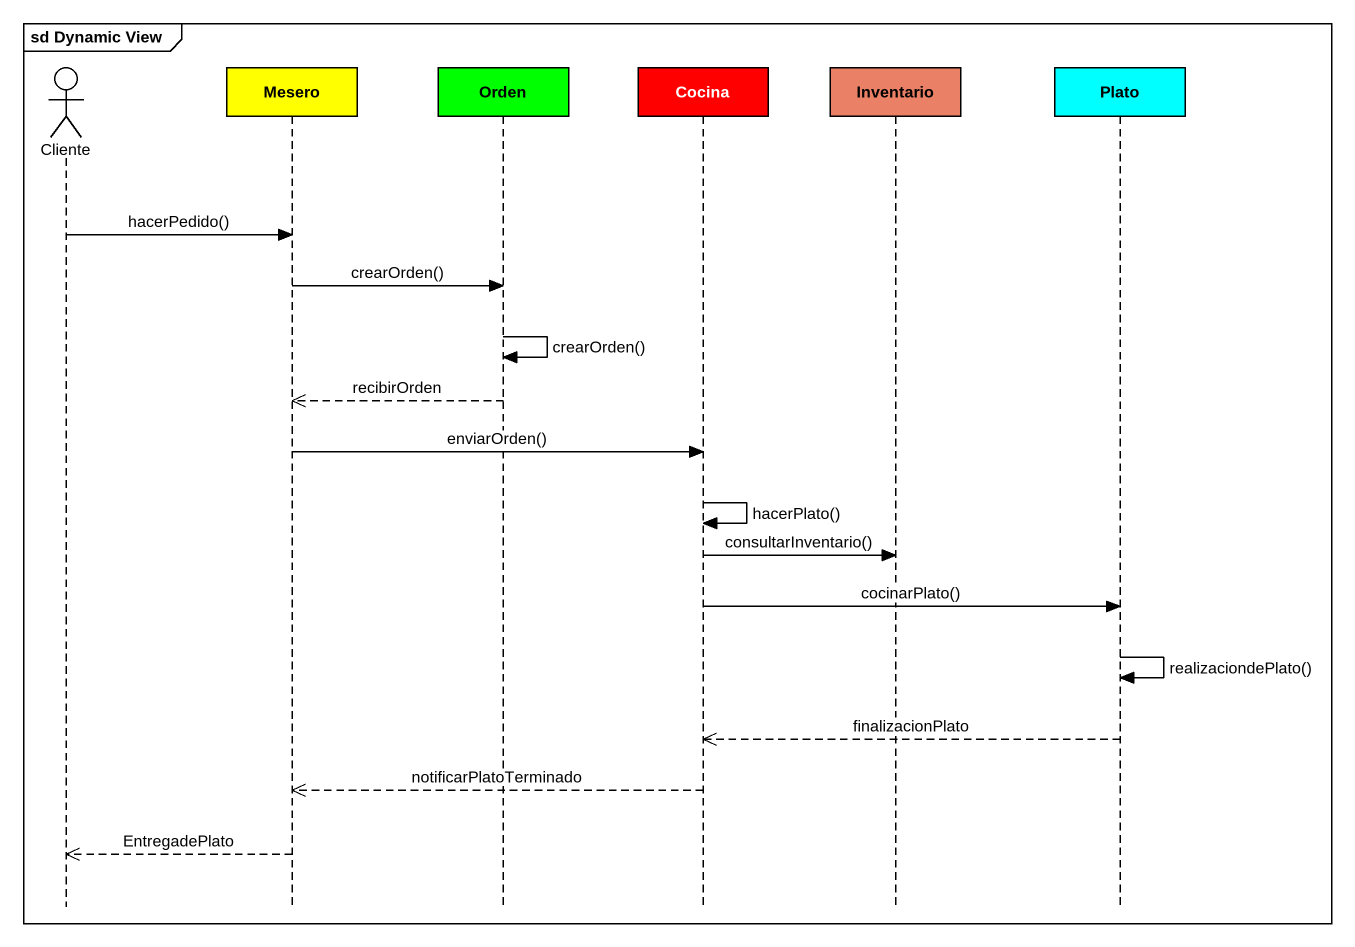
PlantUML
@startuml
mainframe sd Dynamic View
hide footbox
actor Cliente
participant Mesero #FFFF00
participant Orden #00FF00
participant Cocina #FF0000
participant Inventario #EA8066
participant Plato #00FFFF

Cliente -> Mesero : hacerPedido()
Mesero -> Orden : crearOrden()
Orden -> Orden : crearOrden()
Orden -->> Mesero : recibirOrden
Mesero -> Cocina : enviarOrden()
Cocina -> Cocina : hacerPlato()
Cocina -> Inventario : consultarInventario()
Cocina -> Plato : cocinarPlato()
Plato -> Plato : realizaciondePlato()
Plato -->> Cocina : finalizacionPlato
Cocina -->> Mesero : notificarPlatoTerminado
Mesero -->> Cliente : EntregadePlato
@enduml
